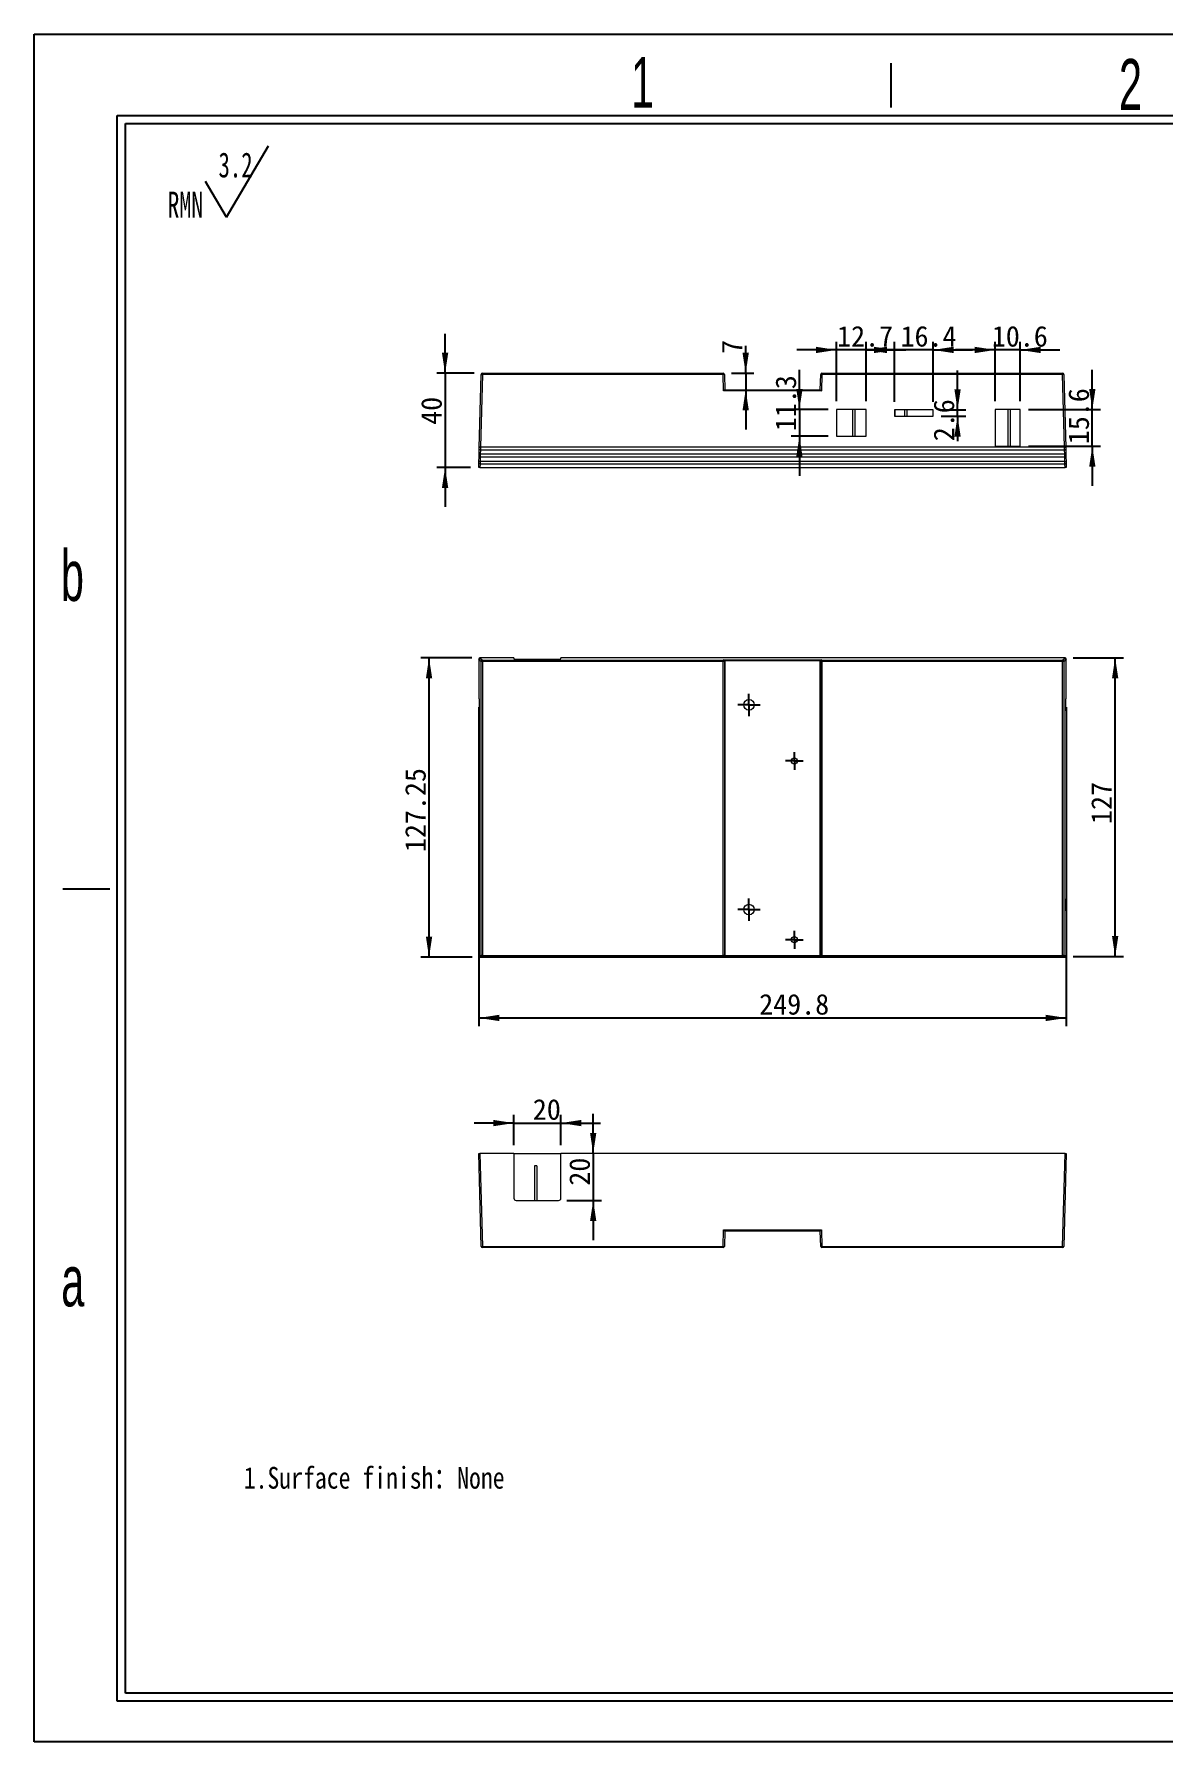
# Model space of a CAD drawing. Header units: millimetres. Extents: x 6 to 1033, y 5 to 730.
# Drawn here: x 6 to 486, y 5 to 730 of the extents above; entities that cross this region are included whole.
import ezdxf

# ---------------------------------------------------------------- set-up
doc = ezdxf.new("R2010")
doc.units = ezdxf.units.MM
doc.header["$LTSCALE"] = 3.5
doc.layers.add('SLD-0', color=179, linetype='Continuous')
doc.styles.add('SLDTEXTSTYLE0', font='SIMSUN.TTC', dxfattribs={"width": 0.67})
doc.styles.add('SLDTEXTSTYLE15', font='SIMSUN.TTC')
doc.styles.add('SLDTEXTSTYLE4', font='SIMSUN.TTC', dxfattribs={"width": 0.8, "bigfont": 'bigfont'})
doc.styles.add('SLDTEXTSTYLE7', font='GOTHIC.TTF', dxfattribs={"width": 0.61171})
doc.dimstyles.new('SLDDIMSTYLE0', dxfattribs={"dimtxt": 8.75, "dimasz": 12.25, "dimexe": 0, "dimexo": 0.0625, "dimgap": 2.1875, "dimtad": 2, "dimrnd": 1e-09, "dimzin": 12, "dimdsep": 46, "dimtxsty": 'SLDTEXTSTYLE0', "dimsah": 1, "dimcen": 0.09, "dimadec": 0, "dimazin": 3, "dimtfac": 1, "dimtofl": 0, "dimtmove": 0, "dimatfit": 3, "dimfxl": 0, "dimfrac": 2, "dimtolj": 1, "dimtzin": 12, "dimarcsym": 0})
doc.dimstyles.new('SLDDIMSTYLE1', dxfattribs={"dimtxt": 8.75, "dimasz": 12.25, "dimexe": 0, "dimexo": 0.0625, "dimgap": 2.1875, "dimtad": 2, "dimrnd": 1e-09, "dimzin": 12, "dimdsep": 46, "dimtxsty": 'SLDTEXTSTYLE0', "dimsah": 1, "dimcen": 0.09, "dimadec": 0, "dimazin": 3, "dimtfac": 1, "dimtmove": 0, "dimatfit": 0, "dimfxl": 0, "dimfrac": 2, "dimtolj": 1, "dimtzin": 12, "dimarcsym": 0})

# ---------------------------------------------------------------- blocks, each defined once
blk = doc.blocks.new('SW_NOTE_0')
at = {"layer": 'SLD-0', "color": 0}
for q in [(42.94, 32.39), (16.11, 17.24)]:
    blk.add_line((25.05, 2.08), q, dxfattribs=at)
at = {"layer": 'SLD-0', "color": 0, "attachment_point": 1, "style": 'SLDTEXTSTYLE0'}
for s, insert, char_height in [('3.2', (21.68, 29.58), 10.611), ('RMN', (0, 12.93), 11.113)]:
    blk.add_mtext(s, dxfattribs=dict(at, insert=insert, char_height=char_height))
blk = doc.blocks.new('_D')
at = {"layer": 'SLD-0', "color": 5}
for p, q in [((194.65, 444.28), (194.65, 308.71)), ((444.45, 444.28), (444.45, 308.71)), ((194.65, 312.21), (444.45, 312.21))]:
    blk.add_line(p, q, dxfattribs=at)
for points in [[(194.65, 312.21), (203.4, 310.87), (203.4, 313.56)], [(444.45, 312.21), (435.7, 313.56), (435.7, 310.87)]]:
    blk.add_solid(points, dxfattribs=at)
at = {"layer": 'SLD-0', "color": 5, "insert": (313.89, 322.39), "char_height": 8.75, "attachment_point": 1, "style": 'SLDTEXTSTYLE15'}
blk.add_mtext('249.8', dxfattribs=at)
blk = doc.blocks.new('_D_1')
at = {"layer": 'SLD-0', "color": 5}
for p, q in [((191.65, 465.28), (169.99, 465.28)), ((173.49, 338.03), (173.49, 465.28)), ((191.86, 338.03), (169.99, 338.03))]:
    blk.add_line(p, q, dxfattribs=at)
for points in [[(173.49, 465.28), (172.15, 456.53), (174.84, 456.53)], [(173.49, 338.03), (174.84, 346.78), (172.15, 346.78)]]:
    blk.add_solid(points, dxfattribs=at)
at = {"layer": 'SLD-0', "color": 5, "insert": (163.31, 382.7), "char_height": 8.75, "attachment_point": 1, "rotation": 90, "style": 'SLDTEXTSTYLE15'}
blk.add_mtext('127.25', dxfattribs=at)
blk = doc.blocks.new('_D_2')
at = {"layer": 'SLD-0', "color": 5}
for p, q in [((447.45, 465.28), (468.75, 465.28)), ((465.25, 338.28), (465.25, 465.28)), ((447.45, 338.28), (468.75, 338.28))]:
    blk.add_line(p, q, dxfattribs=at)
for points in [[(465.25, 465.28), (463.91, 456.53), (466.6, 456.53)], [(465.25, 338.28), (466.6, 347.03), (463.91, 347.03)]]:
    blk.add_solid(points, dxfattribs=at)
at = {"layer": 'SLD-0', "color": 5, "insert": (455.07, 394.65), "char_height": 8.75, "attachment_point": 1, "rotation": 90, "style": 'SLDTEXTSTYLE15'}
blk.add_mtext('127', dxfattribs=at)
blk = doc.blocks.new('SW_CENTERMARKSYMBOL_0')
at = {"layer": 'SLD-0', "color": 0}
for p, q in [((-2.5, 0), (-3.8, 0)), ((0, 0), (-2.5, 0)), ((0, 2.5), (0, 3.8)), ((0, 0), (0, 2.5)), ((0, 0), (0, -2.5)), ((0, 0), (2.5, 0)), ((2.5, 0), (3.8, 0)), ((0, -2.5), (0, -3.8))]:
    blk.add_line(p, q, dxfattribs=at)
blk = doc.blocks.new('SW_CENTERMARKSYMBOL_1')
at = {"layer": 'SLD-0', "color": 0}
for p, q in [((-2.5, 0), (-3.8, 0)), ((0, 0), (-2.5, 0)), ((0, 2.5), (0, 3.8)), ((0, 0), (0, 2.5)), ((0, 0), (0, -2.5)), ((0, 0), (2.5, 0)), ((2.5, 0), (3.8, 0)), ((0, -2.5), (0, -3.8))]:
    blk.add_line(p, q, dxfattribs=at)
blk = doc.blocks.new('SW_CENTERMARKSYMBOL_2')
at = {"layer": 'SLD-0', "color": 0}
for p, q in [((-2.5, 0), (-4.75, 0)), ((0, 0), (-2.5, 0)), ((0, 2.5), (0, 4.75)), ((0, 0), (0, 2.5)), ((0, 0), (0, -2.5)), ((0, 0), (2.5, 0)), ((2.5, 0), (4.75, 0)), ((0, -2.5), (0, -4.75))]:
    blk.add_line(p, q, dxfattribs=at)
blk = doc.blocks.new('SW_CENTERMARKSYMBOL_3')
at = {"layer": 'SLD-0', "color": 0}
for p, q in [((-2.5, 0), (-4.75, 0)), ((0, 0), (-2.5, 0)), ((0, 2.5), (0, 4.75)), ((0, 0), (0, 2.5)), ((0, 0), (0, -2.5)), ((0, 0), (2.5, 0)), ((2.5, 0), (4.75, 0)), ((0, -2.5), (0, -4.75))]:
    blk.add_line(p, q, dxfattribs=at)
blk = doc.blocks.new('_D_3')
at = {"layer": 'SLD-0', "color": 5}
for p, q in [((308.14, 586.22), (308.14, 597.84)), ((302.06, 586.22), (311.64, 586.22)), ((308.14, 586.22), (308.14, 579.22)), ((308.14, 579.22), (308.14, 562.39))]:
    blk.add_line(p, q, dxfattribs=at)
for points in [[(308.14, 586.22), (309.49, 594.97), (306.8, 594.97)], [(308.14, 579.22), (306.8, 570.47), (309.49, 570.47)]]:
    blk.add_solid(points, dxfattribs=at)
at = {"layer": 'SLD-0', "color": 5, "insert": (297.96, 594.44), "char_height": 8.75, "attachment_point": 1, "rotation": 90, "style": 'SLDTEXTSTYLE15'}
blk.add_mtext('7', dxfattribs=at)
blk = doc.blocks.new('_D_4')
at = {"layer": 'SLD-0', "color": 5}
for p, q in [((180.31, 586.22), (180.31, 603.05)), ((192.68, 586.22), (176.81, 586.22)), ((180.31, 586.22), (180.31, 546.22)), ((191.15, 546.22), (176.81, 546.22)), ((180.31, 546.22), (180.31, 529.39))]:
    blk.add_line(p, q, dxfattribs=at)
for points in [[(180.31, 586.22), (181.66, 594.97), (178.96, 594.97)], [(180.31, 546.22), (178.96, 537.47), (181.66, 537.47)]]:
    blk.add_solid(points, dxfattribs=at)
at = {"layer": 'SLD-0', "color": 5, "insert": (170.13, 564.3), "char_height": 8.75, "attachment_point": 1, "rotation": 90, "style": 'SLDTEXTSTYLE15'}
blk.add_mtext('40', dxfattribs=at)
blk = doc.blocks.new('_D_5')
at = {"layer": 'SLD-0', "color": 5}
for p, q in [((455.54, 570.82), (455.54, 587.65)), ((428.35, 570.82), (459.04, 570.82)), ((455.54, 555.22), (455.54, 570.82)), ((428.35, 555.22), (459.04, 555.22)), ((455.54, 555.22), (455.54, 538.39))]:
    blk.add_line(p, q, dxfattribs=at)
for points in [[(455.54, 570.82), (456.89, 579.57), (454.2, 579.57)], [(455.54, 555.22), (454.2, 546.47), (456.89, 546.47)]]:
    blk.add_solid(points, dxfattribs=at)
at = {"layer": 'SLD-0', "color": 5, "insert": (445.36, 556.07), "char_height": 8.75, "attachment_point": 1, "rotation": 90, "style": 'SLDTEXTSTYLE15'}
blk.add_mtext('15.6', dxfattribs=at)
blk = doc.blocks.new('_D_6')
at = {"layer": 'SLD-0', "color": 5}
for p, q in [((414.25, 596.14), (397.42, 596.14)), ((414.25, 574.32), (414.25, 599.64)), ((424.85, 596.14), (414.25, 596.14)), ((424.85, 574.32), (424.85, 599.64)), ((424.85, 596.14), (441.68, 596.14))]:
    blk.add_line(p, q, dxfattribs=at)
for points in [[(414.25, 596.14), (405.5, 597.48), (405.5, 594.79)], [(424.85, 596.14), (433.6, 594.79), (433.6, 597.48)]]:
    blk.add_solid(points, dxfattribs=at)
at = {"layer": 'SLD-0', "color": 5, "insert": (412.81, 606.32), "char_height": 8.75, "attachment_point": 1, "style": 'SLDTEXTSTYLE15'}
blk.add_mtext('10.6', dxfattribs=at)
blk = doc.blocks.new('_D_7')
at = {"layer": 'SLD-0', "color": 5}
for p, q in [((346.73, 596.14), (329.9, 596.14)), ((346.73, 574.32), (346.73, 599.64)), ((359.43, 596.14), (346.73, 596.14)), ((359.43, 574.32), (359.43, 599.64)), ((359.43, 596.14), (376.26, 596.14))]:
    blk.add_line(p, q, dxfattribs=at)
for points in [[(346.73, 596.14), (337.98, 597.48), (337.98, 594.79)], [(359.43, 596.14), (368.18, 594.79), (368.18, 597.48)]]:
    blk.add_solid(points, dxfattribs=at)
at = {"layer": 'SLD-0', "color": 5, "insert": (347.01, 606.32), "char_height": 8.75, "attachment_point": 1, "style": 'SLDTEXTSTYLE15'}
blk.add_mtext('12.7', dxfattribs=at)
blk = doc.blocks.new('_D_8')
at = {"layer": 'SLD-0', "color": 5}
for p, q in [((330.99, 570.82), (330.99, 587.65)), ((343.23, 570.82), (327.49, 570.82)), ((330.99, 570.82), (330.99, 559.52)), ((343.23, 559.52), (327.49, 559.52)), ((330.99, 559.52), (330.99, 542.69))]:
    blk.add_line(p, q, dxfattribs=at)
for points in [[(330.99, 570.82), (332.33, 579.57), (329.64, 579.57)], [(330.99, 559.52), (329.64, 550.77), (332.33, 550.77)]]:
    blk.add_solid(points, dxfattribs=at)
at = {"layer": 'SLD-0', "color": 5, "insert": (320.81, 561.61), "char_height": 8.75, "attachment_point": 1, "rotation": 90, "style": 'SLDTEXTSTYLE15'}
blk.add_mtext('11.3', dxfattribs=at)
blk = doc.blocks.new('_D_9')
at = {"layer": 'SLD-0', "color": 5}
for p, q in [((371.43, 596.14), (354.6, 596.14)), ((371.43, 574.12), (371.43, 599.64)), ((387.83, 596.14), (371.43, 596.14)), ((387.83, 574.12), (387.83, 599.64)), ((387.83, 596.14), (404.66, 596.14))]:
    blk.add_line(p, q, dxfattribs=at)
for points in [[(371.43, 596.14), (362.68, 597.48), (362.68, 594.79)], [(387.83, 596.14), (396.58, 594.79), (396.58, 597.48)]]:
    blk.add_solid(points, dxfattribs=at)
at = {"layer": 'SLD-0', "color": 5, "insert": (373.99, 606.32), "char_height": 8.75, "attachment_point": 1, "style": 'SLDTEXTSTYLE15'}
blk.add_mtext('16.4', dxfattribs=at)
blk = doc.blocks.new('_D_10')
at = {"layer": 'SLD-0', "color": 5}
for p, q in [((398.23, 570.62), (398.23, 587.45)), ((391.33, 570.62), (401.73, 570.62)), ((391.33, 568.02), (401.73, 568.02)), ((398.23, 568.02), (398.23, 570.62)), ((398.23, 568.02), (398.23, 557.34))]:
    blk.add_line(p, q, dxfattribs=at)
for points in [[(398.23, 570.62), (399.58, 579.37), (396.89, 579.37)], [(398.23, 568.02), (396.89, 559.27), (399.58, 559.27)]]:
    blk.add_solid(points, dxfattribs=at)
at = {"layer": 'SLD-0', "color": 5, "insert": (388.05, 557.34), "char_height": 8.75, "attachment_point": 1, "rotation": 90, "style": 'SLDTEXTSTYLE15'}
blk.add_mtext('2.6', dxfattribs=at)
blk = doc.blocks.new('_D_11')
at = {"layer": 'SLD-0', "color": 5}
for p, q in [((209.55, 258.12), (209.55, 271.03)), ((229.55, 258.12), (229.55, 271.03)), ((209.55, 267.53), (192.72, 267.53)), ((209.55, 267.53), (229.55, 267.53)), ((229.55, 267.53), (246.38, 267.53))]:
    blk.add_line(p, q, dxfattribs=at)
for points in [[(209.55, 267.53), (200.8, 268.87), (200.8, 266.18)], [(229.55, 267.53), (238.3, 266.18), (238.3, 268.87)]]:
    blk.add_solid(points, dxfattribs=at)
at = {"layer": 'SLD-0', "color": 5, "insert": (217.63, 277.71), "char_height": 8.75, "attachment_point": 1, "style": 'SLDTEXTSTYLE15'}
blk.add_mtext('20', dxfattribs=at)
blk = doc.blocks.new('_D_12')
at = {"layer": 'SLD-0', "color": 5}
for p, q in [((243.3, 254.62), (243.3, 271.45)), ((243.3, 254.62), (243.3, 234.62)), ((232.05, 234.62), (246.8, 234.62)), ((243.3, 234.62), (243.3, 217.8))]:
    blk.add_line(p, q, dxfattribs=at)
for points in [[(243.3, 254.62), (244.64, 263.37), (241.95, 263.37)], [(243.3, 234.62), (241.95, 225.87), (244.64, 225.87)]]:
    blk.add_solid(points, dxfattribs=at)
at = {"layer": 'SLD-0', "color": 5, "insert": (233.12, 240.92), "char_height": 8.75, "attachment_point": 1, "rotation": 90, "style": 'SLDTEXTSTYLE15'}
blk.add_mtext('20', dxfattribs=at)

msp = doc.modelspace()

# ---------------------------------------------------------------- linework, layer by layer
at = {"color": 7, "linetype": 'Continuous', "lineweight": 15}
for p, q in [((194.866, 554.485), (195.684, 585.735)), ((196.184, 585.722), (195.374, 554.781)), ((196.184, 586.222), (298.563, 586.222)), ((196.184, 586.222), (196.184, 585.722)), ((298.563, 585.722), (196.184, 585.722)), ((298.563, 586.222), (298.563, 585.722)), ((298.746, 578.722), (298.563, 585.722)), ((299.062, 585.735), (299.233, 579.222)), ((339.866, 579.222), (340.037, 585.735)), ((340.537, 585.722), (340.353, 578.722)), ((340.537, 586.222), (340.537, 585.722)), ((340.537, 586.222), (442.915, 586.222)), ((442.915, 585.722), (340.537, 585.722)), ((442.915, 586.222), (442.915, 585.722)), ((443.725, 554.781), (442.915, 585.722)), ((443.415, 585.735), (444.233, 554.485)), ((340.353, 578.722), (298.746, 578.722)), ((299.233, 579.222), (339.866, 579.222)), ((359.43, 570.822), (346.73, 570.822)), ((346.73, 570.822), (346.73, 559.522)), ((353.75, 559.522), (353.75, 570.822)), ((354.75, 559.522), (354.75, 570.822)), ((359.43, 559.522), (359.43, 570.822)), ((371.43, 570.622), (371.43, 568.022)), ((387.83, 570.622), (371.43, 570.622)), ((371.43, 568.022), (387.83, 568.022)), ((371.55, 570.622), (371.55, 568.022)), ((375.75, 568.022), (375.75, 570.622)), ((376.75, 568.022), (376.75, 570.622)), ((387.83, 568.022), (387.83, 570.622)), ((424.85, 570.822), (414.25, 570.822)), ((414.25, 570.822), (414.25, 555.222)), ((419.75, 555.222), (419.75, 570.822)), ((420.75, 555.222), (420.75, 570.822)), ((424.85, 555.222), (424.85, 570.822)), ((346.73, 559.522), (359.43, 559.522)), ((194.787, 551.485), (194.853, 553.985)), ((195.345, 553.663), (195.295, 551.781)), ((443.804, 551.781), (195.295, 551.781)), ((195.354, 553.663), (443.745, 553.663)), ((443.725, 554.781), (195.374, 554.781)), ((414.25, 555.222), (424.85, 555.222)), ((443.804, 551.781), (443.755, 553.663)), ((444.246, 553.985), (444.312, 551.485)), ((194.65, 546.222), (194.696, 547.985)), ((195.15, 546.222), (194.65, 546.222)), ((194.709, 548.485), (194.774, 550.985)), ((195.188, 547.663), (195.15, 546.222)), ((195.15, 546.222), (443.949, 546.222)), ((195.197, 547.663), (443.902, 547.663)), ((195.266, 550.663), (195.217, 548.781)), ((443.882, 548.781), (195.217, 548.781)), ((195.276, 550.663), (443.823, 550.663)), ((443.882, 548.781), (443.833, 550.663)), ((443.949, 546.222), (443.912, 547.663)), ((444.45, 546.222), (443.949, 546.222)), ((444.325, 550.985), (444.39, 548.485)), ((444.403, 547.985), (444.45, 546.222)), ((195.684, 463.746), (194.65, 464.78)), ((194.65, 464.78), (194.65, 447.78)), ((195.149, 465.28), (196.184, 464.246)), ((209.55, 465.28), (195.149, 465.28)), ((209.55, 465.28), (209.55, 464.783)), ((210.55, 464.756), (228.55, 464.756)), ((229.55, 464.783), (229.55, 465.28)), ((443.95, 465.28), (229.55, 465.28)), ((442.915, 464.246), (443.95, 465.28)), ((444.45, 464.78), (443.415, 463.746)), ((444.45, 447.78), (444.45, 464.78)), ((195.684, 338.78), (195.684, 463.746)), ((196.184, 463.746), (195.684, 463.746)), ((196.184, 464.246), (298.563, 464.246)), ((196.184, 464.246), (196.184, 463.746)), ((196.184, 463.746), (196.184, 338.78)), ((298.563, 463.746), (196.184, 463.746)), ((298.563, 464.246), (298.746, 464.429)), ((298.563, 464.246), (298.563, 463.746)), ((298.563, 338.78), (298.563, 463.746)), ((299.062, 463.746), (298.563, 463.746)), ((298.746, 464.429), (340.353, 464.429)), ((299.233, 463.916), (299.062, 463.746)), ((299.062, 463.746), (299.062, 338.78)), ((339.867, 463.929), (299.233, 463.929)), ((299.233, 463.916), (299.233, 338.78)), ((340.037, 463.746), (339.866, 463.916)), ((339.866, 338.78), (339.866, 463.916)), ((340.537, 463.746), (340.037, 463.746)), ((340.037, 338.78), (340.037, 463.746)), ((340.353, 464.429), (340.537, 464.246)), ((340.537, 464.246), (340.537, 463.746)), ((340.537, 464.246), (442.915, 464.246)), ((340.537, 463.746), (340.537, 338.78)), ((442.915, 463.746), (340.537, 463.746)), ((442.915, 464.246), (442.915, 463.746)), ((442.915, 338.78), (442.915, 463.746)), ((443.415, 463.746), (442.915, 463.746)), ((443.415, 463.746), (443.415, 338.78)), ((194.912, 447.78), (194.65, 447.78)), ((194.65, 442.78), (194.65, 362.78)), ((194.65, 442.78), (194.912, 442.78)), ((444.188, 447.78), (444.45, 447.78)), ((444.45, 442.78), (444.188, 442.78)), ((444.45, 362.78), (444.45, 442.78)), ((194.912, 362.78), (194.65, 362.78)), ((194.65, 357.78), (194.912, 357.78)), ((194.65, 357.78), (194.65, 338.78)), ((444.188, 362.78), (444.45, 362.78)), ((444.45, 357.78), (444.188, 357.78)), ((444.45, 338.78), (444.45, 357.78)), ((194.65, 338.78), (194.696, 338.78)), ((194.709, 338.78), (194.774, 338.78)), ((194.787, 338.78), (194.853, 338.78)), ((194.866, 338.78), (195.684, 338.78)), ((195.202, 338.03), (195.281, 338.03)), ((195.281, 338.03), (195.359, 338.03)), ((195.359, 338.03), (443.74, 338.03)), ((196.184, 338.28), (195.374, 338.28)), ((196.184, 338.78), (195.684, 338.78)), ((196.184, 338.78), (298.563, 338.78)), ((196.184, 338.78), (196.184, 338.28)), ((298.563, 338.28), (196.184, 338.28)), ((299.062, 338.78), (298.563, 338.78)), ((298.563, 338.78), (298.563, 338.28)), ((298.746, 338.28), (298.563, 338.28)), ((340.353, 338.28), (298.746, 338.28)), ((299.062, 338.78), (299.233, 338.78)), ((299.233, 338.78), (339.866, 338.78)), ((339.866, 338.78), (340.037, 338.78)), ((340.537, 338.78), (340.037, 338.78)), ((340.537, 338.28), (340.353, 338.28)), ((340.537, 338.78), (442.915, 338.78)), ((340.537, 338.78), (340.537, 338.28)), ((442.915, 338.28), (340.537, 338.28)), ((443.415, 338.78), (442.915, 338.78)), ((442.915, 338.78), (442.915, 338.28)), ((443.725, 338.28), (442.915, 338.28)), ((443.415, 338.78), (444.233, 338.78)), ((443.74, 338.03), (443.819, 338.03)), ((443.819, 338.03), (443.897, 338.03)), ((444.246, 338.78), (444.312, 338.78)), ((444.325, 338.78), (444.39, 338.78)), ((444.403, 338.78), (444.45, 338.78)), ((195.684, 215.11), (194.65, 254.623)), ((194.65, 254.623), (195.149, 254.623)), ((195.149, 254.623), (196.184, 215.11)), ((209.55, 254.623), (195.149, 254.623)), ((209.55, 254.623), (209.55, 235.623)), ((209.55, 254.623), (229.55, 254.623)), ((443.95, 254.623), (229.55, 254.623)), ((229.55, 235.623), (229.55, 254.623)), ((442.915, 215.11), (443.95, 254.623)), ((444.45, 254.623), (443.415, 215.11)), ((443.95, 254.623), (444.45, 254.623)), ((219.35, 249.423), (218.35, 249.423)), ((218.35, 249.423), (218.35, 234.623)), ((219.35, 249.423), (219.35, 234.623)), ((210.55, 234.623), (228.55, 234.623)), ((298.563, 215.11), (298.746, 222.11)), ((298.746, 222.11), (340.353, 222.11)), ((299.233, 221.623), (299.062, 215.11)), ((339.867, 221.623), (299.233, 221.623)), ((340.037, 215.11), (339.866, 221.623)), ((340.353, 222.11), (340.537, 215.11)), ((196.184, 215.11), (298.563, 215.11)), ((196.184, 215.11), (196.184, 214.623)), ((298.563, 214.623), (196.184, 214.623)), ((298.563, 215.11), (298.563, 214.623)), ((340.537, 215.11), (442.915, 215.11)), ((340.537, 215.11), (340.537, 214.623)), ((442.915, 214.623), (340.537, 214.623)), ((442.915, 215.11), (442.915, 214.623))]:
    msp.add_line(p, q, dxfattribs=at)
at = {"color": 7, "linetype": 'Continuous', "lineweight": 15, "flags": 128}
for points in [[(195.684, 585.735), (195.694, 585.735), (195.722, 585.734), (195.769, 585.733), (195.831, 585.731), (195.906, 585.729), (195.993, 585.727), (196.087, 585.724), (196.184, 585.722)], [(299.062, 585.735), (299.053, 585.735), (299.024, 585.734), (298.978, 585.733), (298.916, 585.731), (298.84, 585.729), (298.754, 585.727), (298.66, 585.724), (298.563, 585.722)], [(340.037, 585.735), (340.047, 585.735), (340.075, 585.734), (340.121, 585.733), (340.183, 585.731), (340.259, 585.729), (340.345, 585.727), (340.439, 585.724), (340.537, 585.722)], [(443.415, 585.735), (443.405, 585.735), (443.377, 585.734), (443.331, 585.733), (443.269, 585.731), (443.193, 585.729), (443.106, 585.727), (443.013, 585.724), (442.915, 585.722)], [(299.233, 579.222), (299.226, 579.214), (299.204, 579.192), (299.168, 579.155), (299.119, 579.105), (299.059, 579.043), (298.989, 578.972), (298.912, 578.893), (298.83, 578.809), (298.746, 578.722)], [(339.866, 579.222), (339.876, 579.212), (339.903, 579.184), (339.948, 579.137), (340.009, 579.075), (340.083, 579), (340.167, 578.913), (340.258, 578.819), (340.353, 578.722)], [(194.853, 553.985), (194.853, 553.989), (194.853, 554), (194.854, 554.018), (194.854, 554.043), (194.855, 554.074), (194.856, 554.11), (194.857, 554.149), (194.858, 554.191), (194.859, 554.235), (194.861, 554.278), (194.862, 554.32), (194.863, 554.36), (194.864, 554.396), (194.865, 554.426), (194.865, 554.451), (194.866, 554.47), (194.866, 554.481), (194.866, 554.485)], [(195.286, 551.781), (195.285, 551.678), (195.284, 551.56), (195.283, 551.429), (195.281, 551.292), (195.28, 551.152), (195.279, 551.014), (195.278, 550.884), (195.277, 550.765), (195.276, 550.663)], [(195.364, 554.781), (195.363, 554.678), (195.362, 554.56), (195.361, 554.429), (195.36, 554.292), (195.359, 554.152), (195.357, 554.014), (195.356, 553.884), (195.355, 553.765), (195.354, 553.663)], [(443.745, 553.663), (443.744, 553.765), (443.743, 553.884), (443.742, 554.014), (443.741, 554.152), (443.739, 554.292), (443.738, 554.429), (443.737, 554.56), (443.736, 554.678), (443.735, 554.781)], [(443.823, 550.663), (443.823, 550.765), (443.822, 550.884), (443.82, 551.014), (443.819, 551.152), (443.818, 551.292), (443.817, 551.429), (443.816, 551.56), (443.815, 551.678), (443.814, 551.781)], [(444.233, 554.485), (444.233, 554.481), (444.234, 554.47), (444.234, 554.451), (444.235, 554.426), (444.236, 554.396), (444.237, 554.36), (444.238, 554.32), (444.239, 554.278), (444.24, 554.235), (444.241, 554.191), (444.242, 554.149), (444.243, 554.11), (444.244, 554.074), (444.245, 554.043), (444.245, 554.018), (444.246, 554), (444.246, 553.989), (444.246, 553.985)], [(194.696, 547.985), (194.696, 547.989), (194.696, 548), (194.697, 548.018), (194.697, 548.043), (194.698, 548.074), (194.699, 548.11), (194.7, 548.149), (194.701, 548.191), (194.702, 548.235), (194.704, 548.278), (194.705, 548.32), (194.706, 548.36), (194.707, 548.396), (194.707, 548.426), (194.708, 548.451), (194.709, 548.47), (194.709, 548.481), (194.709, 548.485)], [(194.774, 550.985), (194.774, 550.989), (194.775, 551), (194.775, 551.018), (194.776, 551.043), (194.777, 551.074), (194.778, 551.11), (194.779, 551.149), (194.78, 551.191), (194.781, 551.235), (194.782, 551.278), (194.783, 551.32), (194.784, 551.36), (194.785, 551.396), (194.786, 551.426), (194.787, 551.451), (194.787, 551.47), (194.787, 551.481), (194.787, 551.485)], [(195.207, 548.781), (195.206, 548.678), (195.205, 548.56), (195.204, 548.429), (195.203, 548.292), (195.202, 548.152), (195.2, 548.014), (195.199, 547.884), (195.198, 547.765), (195.197, 547.663)], [(443.902, 547.663), (443.901, 547.765), (443.9, 547.884), (443.899, 548.014), (443.898, 548.152), (443.896, 548.292), (443.895, 548.429), (443.894, 548.56), (443.893, 548.678), (443.892, 548.781)], [(444.312, 551.485), (444.312, 551.481), (444.312, 551.47), (444.313, 551.451), (444.313, 551.426), (444.314, 551.396), (444.315, 551.36), (444.316, 551.32), (444.317, 551.278), (444.318, 551.235), (444.32, 551.191), (444.321, 551.149), (444.322, 551.11), (444.323, 551.074), (444.323, 551.043), (444.324, 551.018), (444.325, 551), (444.325, 550.989), (444.325, 550.985)], [(444.39, 548.485), (444.39, 548.481), (444.391, 548.47), (444.391, 548.451), (444.392, 548.426), (444.393, 548.396), (444.394, 548.36), (444.395, 548.32), (444.396, 548.278), (444.397, 548.235), (444.398, 548.191), (444.399, 548.149), (444.4, 548.11), (444.401, 548.074), (444.402, 548.043), (444.403, 548.018), (444.403, 548), (444.403, 547.989), (444.403, 547.985)]]:
    msp.add_lwpolyline(points, dxfattribs=at)
at = {"color": 7, "linetype": 'Continuous', "lineweight": 15}
for centre, radius in [((309.55, 445.28), 2.25), ((328.85, 421.43), 1.3), ((309.55, 358.28), 2.25), ((328.85, 345.43), 1.3)]:
    msp.add_circle(centre, radius, dxfattribs=at)
for centre, radius, start, end in [((196.184, 585.722), 0.5, 90, 178.5), ((298.563, 585.722), 0.5, 1.5, 90), ((340.537, 585.722), 0.5, 90, 178.5), ((442.915, 585.722), 0.5, 1.5, 90), ((196.185, 463.745), 0.5, 90.04634, 179.95366), ((298.562, 463.745), 0.5, 0.046461, 89.953539), ((340.537, 463.745), 0.5, 90.046461, 179.953539), ((442.915, 463.745), 0.5, 0.04634, 89.95366), ((196.184, 338.78), 0.5, 179.991218, 269.989142), ((298.562, 338.78), 0.5, 270.010732, 0.008908), ((340.537, 338.78), 0.5, 179.991092, 269.989268), ((442.915, 338.78), 0.5, 270.010858, 0.008782), ((210.55, 235.623), 1, 180, 270), ((228.55, 235.623), 1, 270, 360), ((195.934, 219.886), 4.783, 267.004884, 272.995116), ((196.184, 215.123), 0.5, 181.5, 270), ((298.812, 219.886), 4.783, 267.004891, 272.995109), ((298.563, 215.123), 0.5, 270, 358.5), ((340.287, 219.886), 4.783, 267.004891, 272.995109), ((340.537, 215.123), 0.5, 181.5, 270), ((443.165, 219.886), 4.783, 267.004884, 272.995116), ((442.915, 215.123), 0.5, 270, 358.5)]:
    msp.add_arc(centre, radius, start, end, dxfattribs=at)
for centre, major_axis, ratio, start_param, end_param in [((195.15, 464.78), (-0.354, 0.354), 0.999315, 5.4981298, 7.0682409), ((210.55, 464.783), (1, 0), 0.0261859, 3.1415927, 4.712389), ((228.55, 464.783), (1, 0), 0.0261859, 4.712389, 6.2831853), ((443.949, 464.78), (0.354, 0.354), 0.999315, 5.4981298, 7.0682409), ((298.746, 463.929), (-0.192, 0.464), 0.963653, 4.3326086, 5.8772249), ((298.733, 463.916), (-0.354, -0.354), 0.999315, 2.3565371, 2.3820318), ((340.367, 463.916), (0.354, -0.354), 0.999315, 3.9011535, 3.9266482), ((340.353, 463.929), (0.192, 0.464), 0.963653, 0.4059604, 1.9505767), ((194.912, 445.28), (0, 2.5), 0.0261859, 3.1415927, 6.2831853), ((444.188, 445.28), (0, 2.5), 0.0261859, 0, 3.1415927), ((194.912, 360.28), (0, 2.5), 0.0261859, 3.1415927, 6.2831853), ((444.188, 360.28), (0, 2.5), 0.0261859, 0, 3.1415927), ((195.15, 338.78), (0.5, 0), 0.9996573, 3.1415927, 3.5159562), ((194.702, 338.78), (0, 0.25), 0.0261859, 1.5707963, 4.712389), ((194.781, 338.78), (0, 0.25), 0.0261859, 1.5707963, 4.712389), ((194.859, 338.78), (0, 0.25), 0.0261859, 1.5707963, 4.712389), ((298.746, 338.78), (0, 0.5), 0.9741569, 3.1415927, 4.712389), ((340.353, 338.78), (0, 0.5), 0.9741569, 1.5707963, 3.1415927), ((444.24, 338.78), (0, 0.25), 0.0261859, 1.5707963, 4.712389), ((444.318, 338.78), (0, 0.25), 0.0261859, 1.5707963, 4.712389), ((444.397, 338.78), (0, 0.25), 0.0261859, 1.5707963, 4.712389), ((443.949, 338.78), (-0.5, 0), 0.9996573, 2.7650524, 3.1415927), ((298.746, 222.123), (-0.487, 0.5), 0.0130862, 1.5842289, 3.1288453), ((340.353, 222.123), (0.487, 0.5), 0.0130862, 3.15434, 4.6989564)]:
    msp.add_ellipse(centre, major_axis=major_axis, ratio=ratio, start_param=start_param, end_param=end_param, dxfattribs=at)
at = {"color": 8, "linetype": 'Continuous', "lineweight": 15}
for centre, start_param, end_param in [((195.359, 338.78), 3.1415791, 3.9828316), ((443.74, 338.78), 2.3003537, 3.141579)]:
    msp.add_ellipse(centre, major_axis=(0, 0.75), ratio=0.0087286, start_param=start_param, end_param=end_param, dxfattribs=at)
at = {"color": 7, "linetype": 'Continuous', "lineweight": 15}
for points, knots in [([(195.286, 551.781), (195.142, 551.783), (195.005, 551.758), (194.873, 551.683), (194.84, 551.652), (194.798, 551.578), (194.789, 551.535), (194.787, 551.485)], [0, 0, 0, 0, 0.5, 0.5, 0.75, 0.75, 1, 1, 1, 1]), ([(195.345, 553.663), (195.199, 553.667), (195.061, 553.699), (194.93, 553.781), (194.898, 553.813), (194.859, 553.891), (194.852, 553.934), (194.853, 553.985)], [0, 0, 0, 0, 0.5, 0.5, 0.75, 0.75, 1, 1, 1, 1]), ([(195.364, 554.781), (195.22, 554.783), (195.084, 554.758), (194.951, 554.683), (194.918, 554.652), (194.876, 554.578), (194.867, 554.535), (194.866, 554.485)], [0, 0, 0, 0, 0.5, 0.5, 0.75, 0.75, 1, 1, 1, 1]), ([(443.735, 554.781), (443.879, 554.783), (444.016, 554.758), (444.148, 554.683), (444.181, 554.652), (444.223, 554.578), (444.232, 554.535), (444.233, 554.485)], [0, 0, 0, 0, 0.5, 0.5, 0.75, 0.75, 1, 1, 1, 1]), ([(443.755, 553.663), (443.9, 553.667), (444.038, 553.699), (444.17, 553.781), (444.202, 553.813), (444.241, 553.891), (444.248, 553.934), (444.246, 553.985)], [0, 0, 0, 0, 0.5, 0.5, 0.75, 0.75, 1, 1, 1, 1]), ([(443.814, 551.781), (443.957, 551.783), (444.094, 551.758), (444.227, 551.683), (444.259, 551.652), (444.302, 551.578), (444.311, 551.535), (444.312, 551.485)], [0, 0, 0, 0, 0.5, 0.5, 0.75, 0.75, 1, 1, 1, 1]), ([(195.188, 547.663), (195.042, 547.667), (194.904, 547.699), (194.772, 547.781), (194.741, 547.813), (194.701, 547.891), (194.695, 547.934), (194.696, 547.985)], [0, 0, 0, 0, 0.5, 0.5, 0.75, 0.75, 1, 1, 1, 1]), ([(195.207, 548.781), (195.063, 548.783), (194.926, 548.758), (194.794, 548.683), (194.761, 548.652), (194.719, 548.578), (194.71, 548.535), (194.709, 548.485)], [0, 0, 0, 0, 0.5, 0.5, 0.75, 0.75, 1, 1, 1, 1]), ([(195.266, 550.663), (195.121, 550.667), (194.983, 550.699), (194.851, 550.781), (194.819, 550.813), (194.78, 550.891), (194.773, 550.934), (194.774, 550.985)], [0, 0, 0, 0, 0.5, 0.5, 0.75, 0.75, 1, 1, 1, 1]), ([(443.833, 550.663), (443.979, 550.667), (444.117, 550.699), (444.248, 550.781), (444.28, 550.813), (444.319, 550.891), (444.326, 550.934), (444.325, 550.985)], [0, 0, 0, 0, 0.5, 0.5, 0.75, 0.75, 1, 1, 1, 1]), ([(443.892, 548.781), (444.036, 548.783), (444.173, 548.758), (444.305, 548.683), (444.338, 548.652), (444.38, 548.578), (444.389, 548.535), (444.39, 548.485)], [0, 0, 0, 0, 0.5, 0.5, 0.75, 0.75, 1, 1, 1, 1]), ([(443.912, 547.663), (444.057, 547.667), (444.195, 547.699), (444.327, 547.781), (444.359, 547.813), (444.398, 547.891), (444.405, 547.934), (444.403, 547.985)], [0, 0, 0, 0, 0.5, 0.5, 0.75, 0.75, 1, 1, 1, 1]), ([(194.696, 338.78), (194.696, 338.746), (194.696, 338.676), (194.698, 338.581), (194.7, 338.527), (194.704, 338.474), (194.714, 338.413), (194.744, 338.32), (194.812, 338.204), (194.937, 338.096), (195.077, 338.034), (195.169, 338.037), (195.202, 338.038)], [0, 0, 0, 0, 0.0918828, 0.1875349, 0.2955644, 0.3382586, 0.3952948, 0.4696157, 0.6021847, 0.7530433, 0.910708, 1, 1, 1, 1]), ([(194.709, 338.78), (194.709, 338.779), (194.71, 338.731), (194.718, 338.648), (194.764, 338.571), (194.778, 338.546)], [0, 0, 0, 0, 0.0148558, 0.6829619, 1, 1, 1, 1]), ([(194.774, 338.78), (194.774, 338.746), (194.775, 338.676), (194.776, 338.581), (194.778, 338.527), (194.783, 338.474), (194.793, 338.413), (194.822, 338.32), (194.89, 338.204), (195.016, 338.096), (195.155, 338.034), (195.247, 338.037), (195.28, 338.038)], [0, 0, 0, 0, 0.0918829, 0.1875349, 0.2955645, 0.3382587, 0.3952948, 0.4696157, 0.6021847, 0.7530433, 0.910708, 1, 1, 1, 1]), ([(194.787, 338.78), (194.788, 338.779), (194.789, 338.731), (194.797, 338.648), (194.842, 338.571), (194.857, 338.546)], [0, 0, 0, 0, 0.0148563, 0.682962, 1, 1, 1, 1]), ([(194.853, 338.78), (194.853, 338.746), (194.853, 338.676), (194.855, 338.581), (194.857, 338.527), (194.861, 338.474), (194.871, 338.413), (194.901, 338.32), (194.969, 338.204), (195.094, 338.096), (195.234, 338.034), (195.326, 338.037), (195.359, 338.038)], [0, 0, 0, 0, 0.0918827, 0.1875345, 0.2955639, 0.3382575, 0.3952946, 0.4696133, 0.6021855, 0.7530438, 0.9107082, 1, 1, 1, 1]), ([(195.364, 338.28), (195.22, 338.283), (195.084, 338.352), (194.951, 338.501), (194.918, 338.558), (194.876, 338.673), (194.867, 338.73), (194.866, 338.78)], [0, 0, 0, 0, 0.5, 0.5, 0.75, 0.75, 1, 1, 1, 1]), ([(443.735, 338.28), (443.879, 338.283), (444.016, 338.352), (444.148, 338.501), (444.181, 338.558), (444.223, 338.673), (444.232, 338.73), (444.233, 338.78)], [0, 0, 0, 0, 0.5, 0.5, 0.75, 0.75, 1, 1, 1, 1]), ([(443.74, 338.038), (443.767, 338.036), (443.851, 338.031), (443.975, 338.081), (444.088, 338.163), (444.161, 338.254), (444.205, 338.34), (444.228, 338.412), (444.237, 338.466), (444.24, 338.5), (444.243, 338.546), (444.245, 338.613), (444.246, 338.712), (444.247, 338.766), (444.247, 338.785)], [0, 0, 0, 0, 0.0732576, 0.2237618, 0.3452368, 0.4478811, 0.5339451, 0.6032238, 0.6525446, 0.6844481, 0.7240044, 0.8548757, 0.9484109, 1, 1, 1, 1]), ([(443.818, 338.038), (443.846, 338.036), (443.929, 338.031), (444.053, 338.081), (444.166, 338.163), (444.24, 338.254), (444.284, 338.34), (444.306, 338.412), (444.315, 338.466), (444.319, 338.5), (444.322, 338.546), (444.324, 338.613), (444.325, 338.712), (444.325, 338.766), (444.325, 338.785)], [0, 0, 0, 0, 0.073251, 0.2237616, 0.3452366, 0.4478809, 0.533945, 0.6032238, 0.6525445, 0.684448, 0.7240039, 0.8548757, 0.9484109, 1, 1, 1, 1]), ([(443.897, 338.038), (443.924, 338.036), (444.008, 338.031), (444.132, 338.081), (444.245, 338.163), (444.319, 338.254), (444.362, 338.34), (444.385, 338.412), (444.394, 338.466), (444.397, 338.5), (444.401, 338.546), (444.402, 338.613), (444.404, 338.712), (444.404, 338.766), (444.404, 338.785)], [0, 0, 0, 0, 0.0732511, 0.223762, 0.3452372, 0.4478817, 0.5339429, 0.6032237, 0.6525434, 0.684447, 0.7240034, 0.8548754, 0.9484108, 1, 1, 1, 1]), ([(444.312, 338.78), (444.312, 338.779), (444.31, 338.731), (444.302, 338.648), (444.257, 338.571), (444.243, 338.546)], [0, 0, 0, 0, 0.0148658, 0.683398, 1, 1, 1, 1]), ([(444.39, 338.78), (444.39, 338.779), (444.389, 338.731), (444.381, 338.648), (444.336, 338.571), (444.321, 338.546)], [0, 0, 0, 0, 0.0148653, 0.6833979, 1, 1, 1, 1])]:
    msp.add_open_spline(points, degree=3, knots=knots, dxfattribs=at)
for points in [[(195.295, 551.781), (195.292, 551.781), (195.289, 551.781), (195.286, 551.781)], [(195.354, 553.663), (195.351, 553.663), (195.348, 553.663), (195.345, 553.663)], [(195.374, 554.781), (195.371, 554.781), (195.367, 554.781), (195.364, 554.781)], [(443.735, 554.781), (443.732, 554.781), (443.729, 554.781), (443.725, 554.781)], [(443.755, 553.663), (443.751, 553.663), (443.748, 553.663), (443.745, 553.663)], [(443.814, 551.781), (443.81, 551.781), (443.807, 551.781), (443.804, 551.781)], [(195.197, 547.663), (195.194, 547.663), (195.191, 547.663), (195.188, 547.663)], [(195.217, 548.781), (195.214, 548.781), (195.21, 548.781), (195.207, 548.781)], [(195.276, 550.663), (195.273, 550.663), (195.269, 550.663), (195.266, 550.663)], [(443.833, 550.663), (443.83, 550.663), (443.827, 550.663), (443.823, 550.663)], [(443.892, 548.781), (443.889, 548.781), (443.886, 548.781), (443.882, 548.781)], [(443.912, 547.663), (443.908, 547.663), (443.905, 547.663), (443.902, 547.663)], [(195.374, 338.28), (195.371, 338.28), (195.367, 338.28), (195.364, 338.28)], [(443.735, 338.28), (443.732, 338.28), (443.729, 338.28), (443.725, 338.28)]]:
    msp.add_open_spline(points, degree=3, dxfattribs=at)
at = {"layer": 'SLD-0'}
for p, q in [((5.567, 730.358), (1032.873, 730.358)), ((5.567, 4.528), (5.567, 730.358)), ((44.362, 25.266), (44.362, 692.338)), ((44.362, 692.338), (1012.135, 692.338)), ((1012.135, 25.266), (44.362, 25.266)), ((1032.873, 4.528), (5.567, 4.528))]:
    msp.add_line(p, q, dxfattribs=at)
at = {"layer": 'SLD-0', "color": 6, "linetype": 'Continuous'}
for p, q in [((369.954, 699.251), (369.954, 718.093)), ((40.906, 21.81), (40.906, 695.795)), ((40.906, 695.795), (1015.591, 695.795)), ((37.816, 366.984), (17.738, 366.984)), ((1015.591, 21.81), (40.906, 21.81))]:
    msp.add_line(p, q, dxfattribs=at)

# ---------------------------------------------------------------- block references
at = {"layer": 'SLD-0'}
msp.add_blockref('SW_NOTE_0', (62.283, 650.502), dxfattribs=at)
at = {"layer": 'SLD-0', "color": 1}
for name, p in [('SW_CENTERMARKSYMBOL_3', (309.55, 445.28)), ('SW_CENTERMARKSYMBOL_1', (328.85, 421.43)), ('SW_CENTERMARKSYMBOL_2', (309.55, 358.28)), ('SW_CENTERMARKSYMBOL_0', (328.85, 345.43))]:
    msp.add_blockref(name, p, dxfattribs=at)

# ---------------------------------------------------------------- texts
at = {"layer": 'SLD-0', "char_height": 21.602, "attachment_point": 1, "style": 'SLDTEXTSTYLE7'}
for s, insert in [('1', (259.388, 720.646)), ('2', (466.858, 719.793)), ('b', (16.921, 511.068)), ('a', (17.079, 211.229))]:
    msp.add_mtext(s, dxfattribs=dict(at, insert=insert))
at = {"layer": 'SLD-0', "color": 5, "insert": (94.72, 121.397), "char_height": 9.26042, "attachment_point": 1, "style": 'SLDTEXTSTYLE4'}
msp.add_mtext('1.Surface finish\\M+18146None', dxfattribs=at)

# ---------------------------------------------------------------- dimensions: what is measured, and where the dimension line sits
at = {"layer": 'SLD-0', "color": 5}
for base, p1, p2, dimstyle, picture, middle in [((180.311, 546.222), (196.184, 586.222), (194.65, 546.222), 'SLDDIMSTYLE1', '_D_4', (180.311, 567.699)), ((308.144, 579.222), (298.563, 586.222), (299.233, 579.222), 'SLDDIMSTYLE1', '_D_3', (308.144, 596.137)), ((330.988, 559.522), (346.73, 570.822), (346.73, 559.522), 'SLDDIMSTYLE1', '_D_8', (330.988, 568.414)), ((398.234, 570.622), (387.83, 568.022), (387.83, 570.622), 'SLDDIMSTYLE1', '_D_10', (398.234, 562.445)), ((455.545, 570.822), (424.85, 555.222), (424.85, 570.822), 'SLDDIMSTYLE1', '_D_5', (455.545, 562.878)), ((173.494, 465.28), (195.359, 338.03), (195.149, 465.28), 'SLDDIMSTYLE0', '_D_1', (173.494, 392.909)), ((465.252, 465.28), (443.949, 338.28), (443.95, 465.28), 'SLDDIMSTYLE0', '_D_2', (465.252, 399.753)), ((243.298, 234.623), (194.65, 254.623), (228.55, 234.623), 'SLDDIMSTYLE1', '_D_12', (243.298, 244.324))]:
    dim = msp.add_linear_dim(base=base, p1=p1, p2=p2, angle=90, dimstyle=dimstyle, dxfattribs=at)
    dim.commit()
    dim.dimension.update_dxf_attribs({"geometry": picture, "text_midpoint": middle, "dimtype": 160})
for base, p1, p2, dimstyle, picture, middle in [((346.73, 596.137), (359.43, 570.822), (346.73, 570.822), 'SLDDIMSTYLE1', '_D_7', (353.819, 596.137)), ((371.43, 596.137), (387.83, 570.622), (371.43, 570.622), 'SLDDIMSTYLE1', '_D_9', (380.797, 596.137)), ((414.25, 596.137), (424.85, 570.822), (414.25, 570.822), 'SLDDIMSTYLE1', '_D_6', (419.613, 596.137)), ((444.45, 312.211), (194.65, 447.78), (444.45, 447.78), 'SLDDIMSTYLE0', '_D', (322.397, 312.211)), ((229.55, 267.526), (209.55, 254.623), (229.55, 254.623), 'SLDDIMSTYLE1', '_D_11', (221.029, 267.526))]:
    dim = msp.add_linear_dim(base=base, p1=p1, p2=p2, dimstyle=dimstyle, dxfattribs=at)
    dim.commit()
    dim.dimension.update_dxf_attribs({"geometry": picture, "text_midpoint": middle, "dimtype": 160})

doc.saveas('drawing.dxf')
